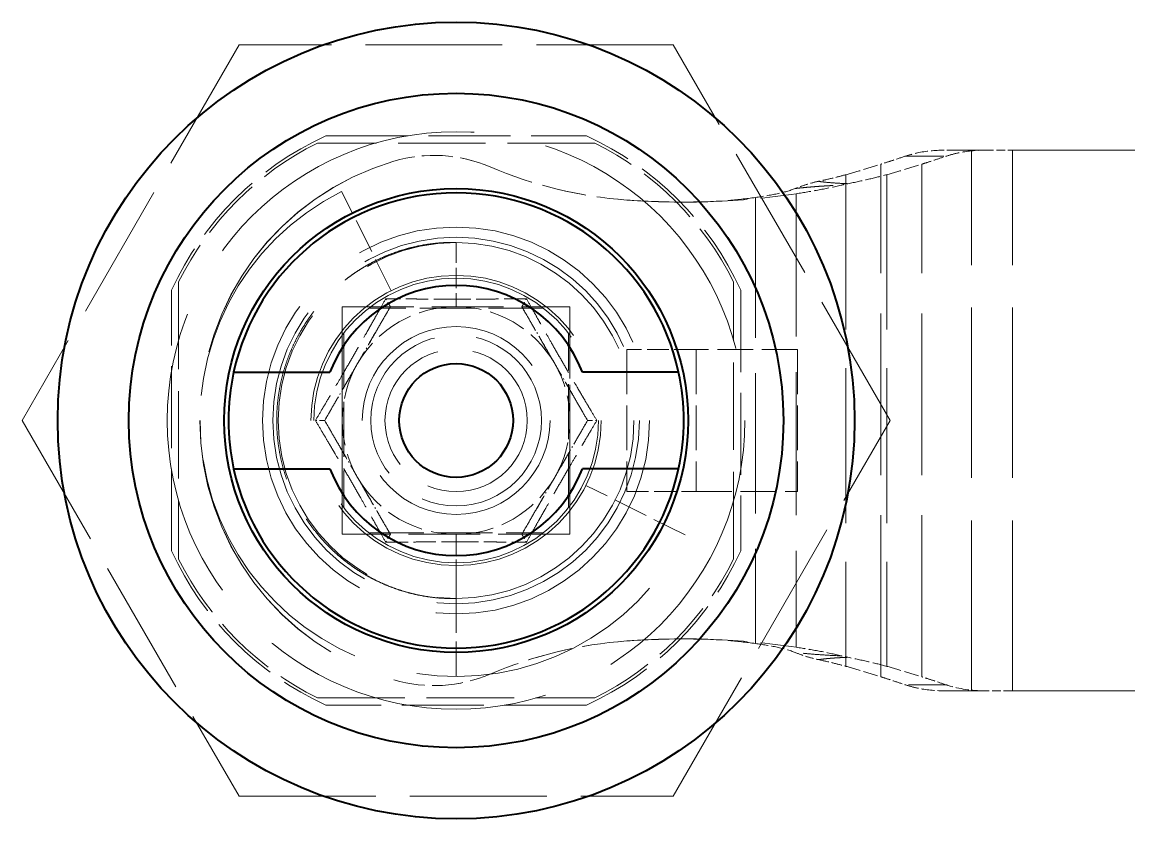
# Model space of a CAD drawing. Header units: millimetres. Extents: x 0 to 2970, y 0 to 2100.
# Drawn here: x 1537.84 to 1576.73, y 819.26 to 847.26 of the extents above; entities that cross this region are included whole.
import ezdxf

# ---------------------------------------------------------------- set-up
doc = ezdxf.new("R2010")
doc.units = ezdxf.units.MM
doc.header["$LTSCALE"] = 5
doc.linetypes.add('DASHED', pattern=[0.2067, 0.1654, -0.0413])
for name, color, linetype, lineweight in [('가려진 것(ISO)', 2, 'DASHED', 18), ('가려진 좁은 것(ISO)', 2, 'DASHED', 18), ('가시적인 것(ISO)', 3, 'Continuous', 40)]:
    doc.layers.add(name, color=color, linetype=linetype, lineweight=lineweight)

msp = doc.modelspace()

# ---------------------------------------------------------------- linework, layer by layer
at = {"layer": '가려진 것(ISO)', "ltscale": 5.809225}
for p, q in [((1545.461, 846.466), (1537.836, 833.259)), ((1560.711, 846.466), (1545.461, 846.466)), ((1568.336, 833.259), (1560.711, 846.466)), ((1537.836, 833.259), (1545.461, 820.052)), ((1560.711, 820.052), (1568.336, 833.259)), ((1545.461, 820.052), (1560.711, 820.052))]:
    msp.add_line(p, q, dxfattribs=at)
at = {"layer": '가려진 것(ISO)', "ltscale": 3.491266}
for p, q in [((1548.503, 843.259), (1557.669, 843.259)), ((1543.086, 828.676), (1543.086, 837.841)), ((1563.086, 837.841), (1563.086, 828.676)), ((1557.669, 823.259), (1548.503, 823.259))]:
    msp.add_line(p, q, dxfattribs=at)
at = {"layer": '가려진 것(ISO)', "ltscale": 3.712642}
for p, q in [((1557.959, 843.009), (1548.213, 843.009)), ((1543.336, 838.132), (1543.336, 828.386)), ((1562.836, 828.386), (1562.836, 838.132)), ((1548.213, 823.509), (1557.959, 823.509))]:
    msp.add_line(p, q, dxfattribs=at)
at = {"layer": '가려진 것(ISO)', "ltscale": 1.619001}
for p, q in [((1571.665, 842.759), (1570.23, 842.759)), ((1570.23, 823.759), (1571.665, 823.759))]:
    msp.add_line(p, q, dxfattribs=at)
at = {"layer": '가려진 것(ISO)', "ltscale": 0.370666}
for p, q in [((1571.665, 842.759), (1572.632, 842.759)), ((1572.632, 823.759), (1571.665, 823.759))]:
    msp.add_line(p, q, dxfattribs=at)
at = {"layer": '가려진 것(ISO)', "ltscale": 6.267762}
for p, q in [((1572.632, 842.759), (1589.086, 842.759)), ((1572.632, 823.759), (1589.086, 823.759))]:
    msp.add_line(p, q, dxfattribs=at)
at = {"layer": '가려진 것(ISO)', "ltscale": 1.523657}
for p, q in [((1552.314, 842.575), (1552.313, 842.575)), ((1557.086, 837.259), (1557.084, 837.259)), ((1557.086, 829.259), (1557.084, 829.259)), ((1552.314, 823.942), (1552.313, 823.942))]:
    msp.add_line(p, q, dxfattribs=at)
at = {"layer": '가려진 것(ISO)', "ltscale": 1.485563}
for p, q in [((1550.806, 837.821), (1549.062, 841.309)), ((1561.136, 829.235), (1557.648, 830.979))]:
    msp.add_line(p, q, dxfattribs=at)
at = {"layer": '가려진 것(ISO)', "ltscale": 3.047415}
for p, q in [((1549.084, 837.259), (1557.084, 837.259)), ((1549.084, 829.259), (1549.084, 837.259)), ((1549.086, 829.259), (1549.086, 837.259)), ((1557.084, 837.259), (1557.084, 829.259)), ((1557.086, 837.259), (1557.086, 829.259)), ((1557.084, 829.259), (1549.084, 829.259))]:
    msp.add_line(p, q, dxfattribs=at)
at = {"layer": '가려진 것(ISO)', "ltscale": 2.335465}
for p, q in [((1556.152, 837.209), (1550.02, 837.209)), ((1549.136, 836.324), (1549.136, 830.193)), ((1557.036, 830.193), (1557.036, 836.324)), ((1550.02, 829.309), (1556.152, 829.309))]:
    msp.add_line(p, q, dxfattribs=at)
at = {"layer": '가려진 것(ISO)', "ltscale": 1.904597}
for p, q in [((1559.084, 835.759), (1559.084, 830.759)), ((1559.084, 835.759), (1559.084, 830.759)), ((1565.084, 835.759), (1565.084, 830.759))]:
    msp.add_line(p, q, dxfattribs=at)
at = {"layer": '가려진 것(ISO)', "ltscale": 0.927462}
for p, q in [((1561.519, 835.759), (1559.084, 835.759)), ((1559.084, 830.759), (1561.519, 830.759))]:
    msp.add_line(p, q, dxfattribs=at)
at = {"layer": '가려진 것(ISO)', "ltscale": 1.512168}
for p, q in [((1565.084, 835.759), (1561.519, 835.759)), ((1561.519, 830.759), (1565.084, 830.759))]:
    msp.add_line(p, q, dxfattribs=at)
at = {"layer": '가려진 것(ISO)', "ltscale": 12.341429}
msp.add_circle((1553.086, 833.259), 10.15, dxfattribs=at)
at = {"layer": '가려진 것(ISO)', "ltscale": 13.780249}
msp.add_circle((1553.086, 833.259), 6.8, dxfattribs=at)
at = {"layer": '가려진 것(ISO)', "ltscale": 15.502779}
msp.add_circle((1553.086, 833.259), 5.1, dxfattribs=at)
at = {"layer": '가려진 것(ISO)', "ltscale": 15.198803}
msp.add_circle((1553.086, 833.259), 5, dxfattribs=at)
at = {"layer": '가려진 것(ISO)', "ltscale": 7.180437}
msp.add_circle((1553.086, 833.259), 3, dxfattribs=at)
at = {"layer": '가려진 것(ISO)', "ltscale": 5.983681}
msp.add_circle((1553.086, 833.259), 2.5, dxfattribs=at)
at = {"layer": '가려진 것(ISO)', "ltscale": 2.98089}
for start, end in [(114.62, 155.38), (24.62, 65.38), (204.62, 245.38), (294.62, 335.38)]:
    msp.add_arc((1553.086, 833.259), 11, start, end, dxfattribs=at)
at = {"layer": '가려진 것(ISO)', "ltscale": 2.673137}
for start, end in [(116.5563, 153.4437), (26.5563, 63.4437), (206.5563, 243.4437), (296.5563, 333.4437)]:
    msp.add_arc((1553.086, 833.259), 10.9, start, end, dxfattribs=at)
at = {"layer": '가려진 것(ISO)', "ltscale": 1.314632}
for centre, start, end in [((1552.313, 837.575), 66.8644, 106.4133), ((1552.314, 837.575), 66.8644, 106.4133), ((1552.313, 828.942), 253.5867, 293.1356), ((1552.314, 828.942), 253.5867, 293.1356)]:
    msp.add_arc(centre, 5, start, end, dxfattribs=at)
at = {"layer": '가려진 것(ISO)', "ltscale": 10.988095}
msp.add_arc((1553.086, 833.259), 9, 116.5563, 333.4437, dxfattribs=at)
at = {"layer": '가려진 것(ISO)', "ltscale": 1.595575}
for start, end in [(90, 150), (30, 90), (150, 210), (330, 30), (210, 270), (270, 330)]:
    msp.add_arc((1553.086, 833.259), 4, start, end, dxfattribs=at)
at = {"layer": '가려진 것(ISO)', "ltscale": 11.805653}
for centre, major_axis, start_param, end_param in [((1553.584, 833.259), (-2.684, 9.113), 0, 2.568661), ((1553.586, 833.259), (-2.684, -9.113), 3.714524, 6.283185)]:
    msp.add_ellipse(centre, major_axis=major_axis, ratio=1, start_param=start_param, end_param=end_param, dxfattribs=at)
at = {"layer": '가려진 것(ISO)', "ltscale": 1.892658}
for centre, major_axis, start_param, end_param in [((1560.171, 855.967), (0, -15), 5.879393, 6.210637), ((1560.173, 855.967), (0, -15), 5.879393, 6.210637), ((1560.171, 810.551), (0, 15), 0.072548, 0.403792), ((1560.173, 810.551), (0, 15), 0.072548, 0.403792)]:
    msp.add_ellipse(centre, major_axis=major_axis, ratio=1, start_param=start_param, end_param=end_param, dxfattribs=at)
at = {"layer": '가려진 것(ISO)', "ltscale": 0.550541}
for points, knots in [([(1570.23, 842.759), (1569.911, 842.757), (1569.593, 842.727), (1569.154, 842.633), (1569.019, 842.595), (1568.888, 842.553)], [-3.8491061, -3.8491061, -3.8491061, -3.8491061, -3.7550602, -3.7550602, -3.711436, -3.711436, -3.711436, -3.711436]), ([(1568.888, 823.965), (1569.019, 823.922), (1569.154, 823.885), (1569.593, 823.791), (1569.911, 823.76), (1570.23, 823.759)], [-2.3923171, -2.3923171, -2.3923171, -2.3923171, -2.3486929, -2.3486929, -2.2546469, -2.2546469, -2.2546469, -2.2546469])]:
    msp.add_open_spline(points, degree=3, knots=knots, dxfattribs=at)
at = {"layer": '가려진 것(ISO)', "ltscale": 0.550558}
msp.add_open_spline([(1570.324, 842.553), (1570.454, 842.595), (1570.589, 842.633), (1571.028, 842.727), (1571.347, 842.757), (1571.665, 842.759)], degree=3, knots=[3.7114921, 3.7114921, 3.7114921, 3.7114921, 3.7551182, 3.7551182, 3.8491666, 3.8491666, 3.8491666, 3.8491666], dxfattribs=at)
at = {"layer": '가려진 것(ISO)', "ltscale": 0.414511}
for points, knots in [([(1568.888, 842.553), (1568.728, 842.5), (1568.575, 842.449), (1568.429, 842.401), (1568.312, 842.363), (1568.2, 842.327), (1568.093, 842.292), (1568.066, 842.283), (1568.04, 842.275), (1568.014, 842.266)], [0, 0, 0, 0, 0.5, 0.5, 0.5, 0.901094, 0.901094, 0.901094, 1, 1, 1, 1]), ([(1568.014, 824.251), (1568.04, 824.243), (1568.066, 824.235), (1568.093, 824.226), (1568.2, 824.191), (1568.312, 824.154), (1568.429, 824.116), (1568.575, 824.068), (1568.728, 824.018), (1568.888, 823.965)], [0, 0, 0, 0, 0.09883, 0.09883, 0.09883, 0.5, 0.5, 0.5, 1, 1, 1, 1])]:
    msp.add_open_spline(points, degree=3, knots=knots, dxfattribs=at)
at = {"layer": '가려진 것(ISO)', "ltscale": 0.414449}
for points, knots in [([(1569.45, 842.266), (1569.475, 842.274), (1569.501, 842.283), (1569.527, 842.291), (1569.635, 842.326), (1569.747, 842.363), (1569.865, 842.402), (1570.01, 842.449), (1570.163, 842.5), (1570.324, 842.553)], [0, 0, 0, 0, 0.097491, 0.097491, 0.097491, 0.5, 0.5, 0.5, 1, 1, 1, 1]), ([(1570.324, 823.965), (1570.163, 824.018), (1570.01, 824.068), (1569.865, 824.116), (1569.747, 824.155), (1569.635, 824.191), (1569.527, 824.226), (1569.501, 824.235), (1569.475, 824.243), (1569.45, 824.251)], [0, 0, 0, 0, 0.5, 0.5, 0.5, 0.902506, 0.902506, 0.902506, 1, 1, 1, 1])]:
    msp.add_open_spline(points, degree=3, knots=knots, dxfattribs=at)
at = {"layer": '가려진 것(ISO)', "ltscale": 0.622728}
for points, knots in [([(1566.785, 841.898), (1566.991, 841.955), (1567.196, 842.013), (1567.606, 842.136), (1567.81, 842.2), (1568.014, 842.266)], [-0.1634886, -0.1634886, -0.1634886, -0.1634886, -0.0817448, -0.0817448, -0.000001, -0.000001, -0.000001, -0.000001]), ([(1568.22, 841.898), (1568.426, 841.955), (1568.631, 842.013), (1569.041, 842.136), (1569.246, 842.2), (1569.45, 842.266)], [-0.1634883, -0.1634883, -0.1634883, -0.1634883, -0.0817446, -0.0817446, -0.000001, -0.000001, -0.000001, -0.000001]), ([(1566.785, 824.619), (1566.991, 824.563), (1567.196, 824.504), (1567.606, 824.382), (1567.81, 824.318), (1568.014, 824.251)], [-0.1634886, -0.1634886, -0.1634886, -0.1634886, -0.0817448, -0.0817448, -0.000001, -0.000001, -0.000001, -0.000001]), ([(1568.22, 824.619), (1568.426, 824.563), (1568.631, 824.504), (1569.041, 824.382), (1569.246, 824.318), (1569.45, 824.251)], [-0.1634883, -0.1634883, -0.1634883, -0.1634883, -0.0817446, -0.0817446, -0.000001, -0.000001, -0.000001, -0.000001])]:
    msp.add_open_spline(points, degree=3, knots=knots, dxfattribs=at)
at = {"layer": '가려진 것(ISO)', "ltscale": 0.348369}
for points in [[(1565.819, 841.664), (1565.685, 841.635), (1565.55, 841.6), (1565.413, 841.558), (1565.277, 841.517), (1565.139, 841.468), (1565.001, 841.412)], [(1565.001, 825.105), (1565.139, 825.05), (1565.276, 825.001), (1565.412, 824.959), (1565.549, 824.918), (1565.685, 824.882), (1565.819, 824.854)]]:
    msp.add_open_spline(points, degree=3, knots=[0, 0, 0, 0, 0.5, 0.5, 0.5, 1, 1, 1, 1], dxfattribs=at)
at = {"layer": '가려진 것(ISO)', "ltscale": 0.44815}
msp.add_open_spline([(1566.785, 841.898), (1566.641, 841.859), (1566.489, 841.819), (1566.327, 841.78), (1566.166, 841.741), (1565.997, 841.702), (1565.819, 841.664)], degree=3, knots=[0, 0, 0, 0, 0.5, 0.5, 0.5, 1, 1, 1, 1], dxfattribs=at)
at = {"layer": '가려진 것(ISO)', "ltscale": 0.093699}
for points, knots in [([(1566.622, 841.531), (1566.66, 841.54), (1566.698, 841.549), (1566.773, 841.566), (1566.811, 841.574), (1566.849, 841.581)], [0.000001, 0.000001, 0.000001, 0.000001, 0.01231331, 0.01231331, 0.02462565, 0.02462565, 0.02462565, 0.02462565]), ([(1566.849, 824.937), (1566.811, 824.944), (1566.773, 824.952), (1566.698, 824.969), (1566.66, 824.977), (1566.622, 824.987)], [0.000001, 0.000001, 0.000001, 0.000001, 0.01231333, 0.01231333, 0.02462564, 0.02462564, 0.02462564, 0.02462564])]:
    msp.add_open_spline(points, degree=3, knots=knots, dxfattribs=at)
at = {"layer": '가려진 것(ISO)', "ltscale": 0.619866}
for points, knots in [([(1566.849, 841.581), (1567.101, 841.63), (1567.344, 841.682), (1567.803, 841.789), (1568.018, 841.843), (1568.22, 841.898)], [0.000001, 0.000001, 0.000001, 0.000001, 0.0824526, 0.0824526, 0.1628228, 0.1628228, 0.1628228, 0.1628228]), ([(1568.22, 824.619), (1568.018, 824.675), (1567.803, 824.729), (1567.344, 824.836), (1567.101, 824.887), (1566.849, 824.937)], [-0.1628228, -0.1628228, -0.1628228, -0.1628228, -0.0824639, -0.0824639, -0.000001, -0.000001, -0.000001, -0.000001])]:
    msp.add_open_spline(points, degree=3, knots=knots, dxfattribs=at)
at = {"layer": '가려진 것(ISO)', "ltscale": 2.274306}
for points in [[(1559.084, 841.006), (1560.076, 840.934), (1561.072, 840.917), (1563.062, 840.991), (1564.054, 841.083), (1565.038, 841.229)], [(1559.084, 825.511), (1560.076, 825.583), (1561.072, 825.601), (1563.062, 825.526), (1564.054, 825.435), (1565.038, 825.288)]]:
    msp.add_open_spline(points, degree=3, knots=[-0.5972877, -0.5972877, -0.5972877, -0.5972877, -0.2986556, -0.2986556, -0.0000886, -0.0000886, -0.0000886, -0.0000886], dxfattribs=at)
at = {"layer": '가려진 것(ISO)', "ltscale": 0.554343}
for points, knots in [([(1565.001, 841.412), (1564.818, 841.339), (1564.607, 841.279), (1564.121, 841.174), (1563.862, 841.132), (1563.603, 841.097)], [-0.1525717, -0.1525717, -0.1525717, -0.1525717, -0.0785768, -0.0785768, -0.000001, -0.000001, -0.000001, -0.000001]), ([(1563.603, 825.421), (1563.859, 825.386), (1564.115, 825.345), (1564.601, 825.24), (1564.816, 825.18), (1565.001, 825.105)], [0.000001, 0.000001, 0.000001, 0.000001, 0.0776517, 0.0776517, 0.1527465, 0.1527465, 0.1527465, 0.1527465])]:
    msp.add_open_spline(points, degree=3, knots=knots, dxfattribs=at)
at = {"layer": '가려진 것(ISO)', "ltscale": 0.624723}
for points, knots in [([(1565.038, 841.229), (1565.308, 841.269), (1565.577, 841.314), (1566.108, 841.414), (1566.369, 841.469), (1566.622, 841.531)], [0.0000886, 0.0000886, 0.0000886, 0.0000886, 0.0820562, 0.0820562, 0.1642332, 0.1642332, 0.1642332, 0.1642332]), ([(1566.622, 824.987), (1566.369, 825.049), (1566.109, 825.104), (1565.578, 825.204), (1565.308, 825.248), (1565.038, 825.288)], [-0.1642332, -0.1642332, -0.1642332, -0.1642332, -0.0820917, -0.0820917, -0.0000886, -0.0000886, -0.0000886, -0.0000886])]:
    msp.add_open_spline(points, degree=3, knots=knots, dxfattribs=at)
at = {"layer": '가려진 것(ISO)', "ltscale": 1.724178}
for points in [[(1559.085, 841.006), (1559.733, 840.959), (1560.429, 840.939), (1561.014, 840.935), (1561.6, 840.931), (1562.075, 840.945), (1562.626, 840.99), (1562.94, 841.016), (1563.279, 841.052), (1563.603, 841.097)], [(1559.085, 825.511), (1559.733, 825.558), (1560.429, 825.579), (1561.014, 825.583), (1561.6, 825.586), (1562.075, 825.573), (1562.626, 825.528), (1562.94, 825.502), (1563.279, 825.465), (1563.603, 825.421)]]:
    msp.add_open_spline(points, degree=3, knots=[0, 0, 0, 0, 0.38902, 0.38902, 0.38902, 0.778039, 0.778039, 0.778039, 1, 1, 1, 1], dxfattribs=at)
at = {"layer": '가려진 것(ISO)', "ltscale": 0.214018}
for points in [[(1550.777, 837.259), (1550.777, 837.259), (1550.773, 837.265), (1550.76, 837.288), (1550.749, 837.306), (1550.721, 837.355), (1550.702, 837.387), (1550.661, 837.458), (1550.639, 837.497), (1550.615, 837.539), (1550.615, 837.539), (1550.614, 837.54)], [(1555.395, 829.259), (1555.395, 829.259), (1555.399, 829.253), (1555.412, 829.229), (1555.423, 829.211), (1555.451, 829.162), (1555.47, 829.13), (1555.511, 829.059), (1555.533, 829.021), (1555.557, 828.979), (1555.557, 828.978), (1555.558, 828.977)]]:
    msp.add_open_spline(points, degree=3, knots=[0.00000725, 0.00000725, 0.00000725, 0.00000725, 0.01218299, 0.01218299, 0.02554104, 0.02554104, 0.04085924, 0.04085924, 0.05584012, 0.05584012, 0.05615141, 0.05615141, 0.05615141, 0.05615141], dxfattribs=at)
at = {"layer": '가려진 것(ISO)', "ltscale": 0.214015}
for points in [[(1555.395, 837.259), (1555.395, 837.259), (1555.399, 837.265), (1555.412, 837.288), (1555.423, 837.306), (1555.451, 837.355), (1555.47, 837.387), (1555.511, 837.458), (1555.533, 837.497), (1555.557, 837.539), (1555.557, 837.539), (1555.558, 837.54)], [(1550.777, 829.259), (1550.777, 829.259), (1550.773, 829.253), (1550.76, 829.229), (1550.749, 829.211), (1550.721, 829.162), (1550.702, 829.13), (1550.661, 829.059), (1550.639, 829.021), (1550.615, 828.979), (1550.615, 828.978), (1550.614, 828.977)]]:
    msp.add_open_spline(points, degree=3, knots=[-0.05604637, -0.05604637, -0.05604637, -0.05604637, -0.04382656, -0.04382656, -0.03041599, -0.03041599, -0.01503869, -0.01503869, 0, 0, 0.00031249, 0.00031249, 0.00031249, 0.00031249], dxfattribs=at)
at = {"layer": '가려진 것(ISO)', "ltscale": 1.76849}
for points in [[(1550.777, 837.259), (1550.698, 837.123), (1550.614, 836.978), (1550.525, 836.823), (1550.435, 836.668), (1550.34, 836.503), (1550.241, 836.332), (1550.143, 836.161), (1550.041, 835.984), (1549.937, 835.805), (1549.833, 835.625), (1549.728, 835.442), (1549.622, 835.259), (1549.516, 835.076), (1549.411, 834.893), (1549.307, 834.713), (1549.203, 834.533), (1549.101, 834.357), (1549.002, 834.186), (1548.904, 834.015), (1548.808, 833.85), (1548.719, 833.695), (1548.629, 833.54), (1548.546, 833.395), (1548.467, 833.259)], [(1557.705, 833.259), (1557.626, 833.395), (1557.543, 833.54), (1557.453, 833.695), (1557.364, 833.85), (1557.268, 834.015), (1557.17, 834.186), (1557.071, 834.357), (1556.969, 834.533), (1556.865, 834.713), (1556.761, 834.893), (1556.656, 835.076), (1556.55, 835.259), (1556.444, 835.442), (1556.339, 835.625), (1556.235, 835.805), (1556.131, 835.984), (1556.029, 836.161), (1555.931, 836.332), (1555.832, 836.503), (1555.737, 836.668), (1555.647, 836.823), (1555.558, 836.978), (1555.474, 837.123), (1555.395, 837.259)], [(1548.467, 833.259), (1548.546, 833.123), (1548.629, 832.978), (1548.719, 832.823), (1548.808, 832.668), (1548.904, 832.503), (1549.002, 832.332), (1549.101, 832.161), (1549.203, 831.984), (1549.307, 831.805), (1549.411, 831.625), (1549.516, 831.442), (1549.622, 831.259), (1549.728, 831.076), (1549.833, 830.893), (1549.937, 830.713), (1550.041, 830.533), (1550.143, 830.357), (1550.241, 830.186), (1550.34, 830.015), (1550.435, 829.85), (1550.525, 829.695), (1550.614, 829.54), (1550.698, 829.395), (1550.777, 829.259)], [(1555.395, 829.259), (1555.474, 829.395), (1555.558, 829.54), (1555.647, 829.695), (1555.737, 829.85), (1555.832, 830.015), (1555.931, 830.186), (1556.029, 830.357), (1556.131, 830.533), (1556.235, 830.713), (1556.339, 830.893), (1556.444, 831.076), (1556.55, 831.259), (1556.656, 831.442), (1556.761, 831.625), (1556.865, 831.805), (1556.969, 831.984), (1557.071, 832.161), (1557.17, 832.332), (1557.268, 832.503), (1557.364, 832.668), (1557.453, 832.823), (1557.543, 832.978), (1557.626, 833.123), (1557.705, 833.259)]]:
    msp.add_open_spline(points, degree=3, knots=[0, 0, 0, 0, 0.125, 0.125, 0.125, 0.25, 0.25, 0.25, 0.375, 0.375, 0.375, 0.5, 0.5, 0.5, 0.625, 0.625, 0.625, 0.75, 0.75, 0.75, 0.875, 0.875, 0.875, 1, 1, 1, 1], dxfattribs=at)
at = {"layer": '가려진 것(ISO)', "ltscale": 0.191893}
for points in [[(1550.777, 837.259), (1550.694, 837.115), (1550.611, 836.972), (1550.528, 836.827)], [(1555.395, 829.259), (1555.478, 829.402), (1555.561, 829.546), (1555.644, 829.69)]]:
    msp.add_open_spline(points, degree=3, dxfattribs=at)
at = {"layer": '가려진 것(ISO)', "ltscale": 0.19185}
for points in [[(1555.644, 836.828), (1555.561, 836.972), (1555.478, 837.115), (1555.395, 837.259)], [(1550.528, 829.69), (1550.611, 829.546), (1550.694, 829.402), (1550.777, 829.259)]]:
    msp.add_open_spline(points, degree=3, dxfattribs=at)
at = {"layer": '가려진 것(ISO)', "ltscale": 0.24795}
for points in [[(1550.249, 836.346), (1550.141, 836.159), (1550.033, 835.971), (1549.925, 835.783)], [(1555.923, 830.172), (1556.031, 830.359), (1556.139, 830.547), (1556.247, 830.734)]]:
    msp.add_open_spline(points, degree=3, dxfattribs=at)
at = {"layer": '가려진 것(ISO)', "ltscale": 0.248136}
for points in [[(1556.247, 835.783), (1556.139, 835.971), (1556.031, 836.159), (1555.922, 836.346)], [(1549.925, 830.734), (1550.033, 830.547), (1550.141, 830.359), (1550.249, 830.172)]]:
    msp.add_open_spline(points, degree=3, dxfattribs=at)
at = {"layer": '가려진 것(ISO)', "ltscale": 0.246295}
for points in [[(1549.318, 834.733), (1549.21, 834.546), (1549.103, 834.36), (1548.996, 834.174)], [(1556.854, 831.785), (1556.962, 831.971), (1557.069, 832.158), (1557.176, 832.344)]]:
    msp.add_open_spline(points, degree=3, dxfattribs=at)
at = {"layer": '가려진 것(ISO)', "ltscale": 0.24629}
for points in [[(1557.176, 834.174), (1557.069, 834.36), (1556.962, 834.546), (1556.854, 834.733)], [(1548.996, 832.344), (1549.103, 832.158), (1549.21, 831.971), (1549.318, 831.785)]]:
    msp.add_open_spline(points, degree=3, dxfattribs=at)
at = {"layer": '가려진 것(ISO)', "ltscale": 0.192234}
for points in [[(1548.717, 833.691), (1548.633, 833.547), (1548.55, 833.402), (1548.467, 833.259)], [(1557.705, 833.259), (1557.622, 833.402), (1557.539, 833.547), (1557.455, 833.691)], [(1548.467, 833.259), (1548.55, 833.115), (1548.633, 832.971), (1548.717, 832.827)], [(1557.455, 832.827), (1557.539, 832.971), (1557.622, 833.115), (1557.705, 833.259)]]:
    msp.add_open_spline(points, degree=3, dxfattribs=at)
at = {"layer": '가려진 것(ISO)', "ltscale": 0.214051}
for points, knots in [([(1548.467, 833.259), (1548.467, 833.259), (1548.46, 833.259), (1548.433, 833.259), (1548.412, 833.259), (1548.356, 833.259), (1548.319, 833.259), (1548.237, 833.259), (1548.192, 833.259), (1548.144, 833.259), (1548.143, 833.259), (1548.142, 833.259)], [-0.05605573, -0.05605573, -0.05605573, -0.05605573, -0.04384659, -0.04384659, -0.03041524, -0.03041524, -0.01504672, -0.01504672, 0, 0, 0.00031474, 0.00031474, 0.00031474, 0.00031474]), ([(1557.705, 833.259), (1557.705, 833.259), (1557.712, 833.259), (1557.739, 833.259), (1557.76, 833.259), (1557.816, 833.259), (1557.853, 833.259), (1557.935, 833.259), (1557.98, 833.259), (1558.028, 833.259), (1558.029, 833.259), (1558.03, 833.259)], [-0.05605578, -0.05605578, -0.05605578, -0.05605578, -0.04384905, -0.04384905, -0.03041524, -0.03041524, -0.01504672, -0.01504672, 0, 0, 0.00031474, 0.00031474, 0.00031474, 0.00031474])]:
    msp.add_open_spline(points, degree=3, knots=knots, dxfattribs=at)
at = {"layer": '가려진 것(ISO)', "ltscale": 0.448149}
msp.add_open_spline([(1565.819, 824.854), (1565.996, 824.815), (1566.166, 824.777), (1566.327, 824.737), (1566.488, 824.698), (1566.641, 824.659), (1566.785, 824.619)], degree=3, knots=[0, 0, 0, 0, 0.5, 0.5, 0.5, 1, 1, 1, 1], dxfattribs=at)
at = {"layer": '가려진 것(ISO)', "ltscale": 0.550491}
msp.add_open_spline([(1571.665, 823.759), (1571.202, 823.76), (1570.756, 823.828), (1570.355, 823.955), (1570.339, 823.96), (1570.324, 823.965)], degree=3, knots=[-2.3267533, -2.3267533, -2.3267533, -2.3267533, -2.192333, -2.192333, -2.186742, -2.186742, -2.186742, -2.186742], dxfattribs=at)
at = {"layer": '가려진 좁은 것(ISO)', "ltscale": 7.237747}
for p, q in [((1571.197, 823.759), (1571.197, 842.759)), ((1572.632, 823.759), (1572.632, 842.759))]:
    msp.add_line(p, q, dxfattribs=at)
at = {"layer": '가려진 좁은 것(ISO)', "ltscale": 1.523657}
for p, q in [((1550.902, 842.372), (1550.9, 842.372)), ((1554.279, 842.173), (1554.277, 842.173)), ((1559.084, 841.006), (1559.085, 841.006)), ((1559.084, 825.511), (1559.085, 825.511)), ((1550.902, 824.146), (1550.9, 824.146)), ((1554.279, 824.344), (1554.277, 824.344))]:
    msp.add_line(p, q, dxfattribs=at)
at = {"layer": '가려진 좁은 것(ISO)', "ltscale": 1.619016}
for p, q in [((1568.888, 842.553), (1570.324, 842.553)), ((1570.324, 823.965), (1568.888, 823.965))]:
    msp.add_line(p, q, dxfattribs=at)
at = {"layer": '가려진 좁은 것(ISO)', "ltscale": 6.862404}
msp.add_line((1568.014, 824.251), (1568.014, 842.266), dxfattribs=at)
at = {"layer": '가려진 좁은 것(ISO)', "ltscale": 6.862402}
msp.add_line((1569.45, 824.251), (1569.45, 842.266), dxfattribs=at)
at = {"layer": '가려진 좁은 것(ISO)', "ltscale": 6.582138}
msp.add_line((1566.785, 841.898), (1566.785, 824.619), dxfattribs=at)
at = {"layer": '가려진 좁은 것(ISO)', "ltscale": 6.582139}
msp.add_line((1568.22, 841.898), (1568.22, 824.619), dxfattribs=at)
at = {"layer": '가려진 좁은 것(ISO)', "ltscale": 6.072327}
msp.add_line((1565.038, 841.229), (1565.038, 825.288), dxfattribs=at)
at = {"layer": '가려진 좁은 것(ISO)', "ltscale": 5.971402}
msp.add_line((1563.603, 841.097), (1563.603, 825.421), dxfattribs=at)
at = {"layer": '가려진 좁은 것(ISO)', "ltscale": 0.857013}
for p, q in [((1553.086, 839.509), (1553.086, 837.259)), ((1553.086, 829.259), (1553.086, 827.009))]:
    msp.add_line(p, q, dxfattribs=at)
at = {"layer": '가려진 좁은 것(ISO)', "ltscale": 0.186062}
for p, q in [((1553.086, 837.522), (1553.086, 837.259)), ((1553.086, 828.996), (1553.086, 829.259))]:
    msp.add_line(p, q, dxfattribs=at)
at = {"layer": '가려진 좁은 것(ISO)', "ltscale": 3.047415}
msp.add_line((1549.086, 837.259), (1549.086, 829.259), dxfattribs=at)
at = {"layer": '가려진 좁은 것(ISO)', "ltscale": 2.283892}
msp.add_line((1549.084, 836.257), (1549.084, 830.261), dxfattribs=at)
at = {"layer": '가려진 좁은 것(ISO)', "ltscale": 0.075439}
for p, q in [((1549.084, 836.257), (1549.084, 836.257)), ((1549.084, 830.261), (1549.084, 830.261))]:
    msp.add_line(p, q, dxfattribs=at)
at = {"layer": '가려진 좁은 것(ISO)', "ltscale": 2.287177}
msp.add_line((1557.084, 830.257), (1557.084, 836.261), dxfattribs=at)
at = {"layer": '가려진 좁은 것(ISO)', "ltscale": 0.076736}
for p, q in [((1557.084, 836.261), (1557.084, 836.261)), ((1557.084, 830.257), (1557.084, 830.257))]:
    msp.add_line(p, q, dxfattribs=at)
at = {"layer": '가려진 좁은 것(ISO)', "ltscale": 1.904597}
msp.add_line((1561.519, 835.759), (1561.519, 830.759), dxfattribs=at)
at = {"layer": '가려진 좁은 것(ISO)', "ltscale": 1.485563}
msp.add_line((1553.085, 824.259), (1553.085, 828.159), dxfattribs=at)
at = {"layer": '가려진 좁은 것(ISO)', "ltscale": 13.046878}
msp.add_circle((1553.086, 833.259), 6.438, dxfattribs=at)
at = {"layer": '가려진 좁은 것(ISO)', "ltscale": 12.665669}
msp.add_circle((1553.086, 833.259), 6.25, dxfattribs=at)
at = {"layer": '가려진 좁은 것(ISO)', "ltscale": 10.03121}
msp.add_circle((1553.086, 833.259), 3.3, dxfattribs=at)
at = {"layer": '가려진 좁은 것(ISO)', "ltscale": 1.640386}
msp.add_open_spline([(1566.849, 841.581), (1566.708, 841.587), (1566.575, 841.593), (1566.451, 841.601), (1566.327, 841.609), (1566.212, 841.618), (1566.107, 841.628), (1566.001, 841.639), (1565.905, 841.651), (1565.819, 841.664)], degree=3, knots=[0, 0, 0, 0, 0.333333, 0.333333, 0.333333, 0.666667, 0.666667, 0.666667, 1, 1, 1, 1], dxfattribs=at)
at = {"layer": '가려진 좁은 것(ISO)', "ltscale": 1.624578}
msp.add_open_spline([(1565.001, 841.412), (1565.026, 841.415), (1565.052, 841.418), (1565.077, 841.42), (1565.137, 841.427), (1565.197, 841.433), (1565.259, 841.439), (1565.321, 841.445), (1565.383, 841.451), (1565.447, 841.456), (1565.465, 841.458), (1565.484, 841.459), (1565.502, 841.461), (1565.547, 841.465), (1565.592, 841.469), (1565.638, 841.472), (1565.7, 841.477), (1565.762, 841.482), (1565.825, 841.487), (1565.881, 841.491), (1565.938, 841.495), (1565.995, 841.498), (1566.013, 841.499), (1566.032, 841.501), (1566.05, 841.502), (1566.081, 841.504), (1566.113, 841.506), (1566.144, 841.507), (1566.188, 841.51), (1566.232, 841.512), (1566.276, 841.515), (1566.315, 841.517), (1566.355, 841.519), (1566.394, 841.521), (1566.429, 841.522), (1566.464, 841.524), (1566.499, 841.526), (1566.531, 841.527), (1566.562, 841.528), (1566.594, 841.53), (1566.603, 841.53), (1566.613, 841.531), (1566.622, 841.531)], degree=3, knots=[0, 0, 0, 0, 0.053286, 0.053286, 0.053286, 0.176614, 0.176614, 0.176614, 0.298337, 0.298337, 0.298337, 0.333333, 0.333333, 0.333333, 0.418282, 0.418282, 0.418282, 0.53248, 0.53248, 0.53248, 0.634159, 0.634159, 0.634159, 0.666667, 0.666667, 0.666667, 0.722342, 0.722342, 0.722342, 0.79965, 0.79965, 0.79965, 0.868113, 0.868113, 0.868113, 0.929106, 0.929106, 0.929106, 0.983675, 0.983675, 0.983675, 1, 1, 1, 1], dxfattribs=at)
at = {"layer": '가려진 좁은 것(ISO)', "ltscale": 7.529697}
msp.add_open_spline([(1553.086, 827.009), (1553.086, 827.009), (1553.086, 827.009), (1553.086, 827.009), (1553.086, 827.009), (1553.086, 827.009), (1553.086, 827.008), (1553.085, 827.008), (1553.085, 827.008), (1553.084, 827.008), (1553.084, 827.008), (1553.082, 827.007), (1553.079, 827.007), (1553.075, 827.007), (1553.072, 827.006), (1553.065, 827.006), (1553.061, 827.005), (1553.042, 827.004), (1553.028, 827.004), (1552.998, 827.003), (1552.983, 827.003), (1552.937, 827.002), (1552.905, 827.002), (1552.811, 827.003), (1552.749, 827.005), (1552.598, 827.012), (1552.5, 827.019), (1552.3, 827.038), (1552.198, 827.051), (1551.994, 827.081), (1551.893, 827.099), (1551.696, 827.138), (1551.6, 827.16), (1551.426, 827.204), (1551.343, 827.227), (1551.173, 827.277), (1551.087, 827.304), (1550.915, 827.363), (1550.829, 827.395), (1550.657, 827.463), (1550.571, 827.499), (1550.402, 827.575), (1550.318, 827.614), (1550.153, 827.697), (1550.071, 827.74), (1549.912, 827.829), (1549.835, 827.875), (1549.684, 827.967), (1549.611, 828.015), (1549.485, 828.1), (1549.428, 828.14), (1549.314, 828.223), (1549.256, 828.266), (1549.142, 828.355), (1549.085, 828.401), (1548.972, 828.495), (1548.916, 828.544), (1548.805, 828.643), (1548.751, 828.693), (1548.645, 828.796), (1548.593, 828.848), (1548.493, 828.952), (1548.444, 829.004), (1548.349, 829.109), (1548.304, 829.161), (1548.196, 829.289), (1548.131, 829.37), (1548.002, 829.539), (1547.938, 829.628), (1547.815, 829.807), (1547.756, 829.899), (1547.645, 830.081), (1547.593, 830.171), (1547.487, 830.366), (1547.43, 830.479), (1547.321, 830.711), (1547.269, 830.83), (1547.173, 831.074), (1547.128, 831.199), (1547.046, 831.452), (1547.009, 831.581), (1546.943, 831.84), (1546.914, 831.971), (1546.865, 832.233), (1546.844, 832.364), (1546.812, 832.624), (1546.801, 832.754), (1546.785, 833.009), (1546.782, 833.135), (1546.782, 833.259), (1546.782, 833.382), (1546.785, 833.508), (1546.801, 833.764), (1546.812, 833.893), (1546.844, 834.154), (1546.865, 834.285), (1546.914, 834.547), (1546.943, 834.677), (1547.009, 834.937), (1547.046, 835.065), (1547.128, 835.319), (1547.173, 835.443), (1547.269, 835.688), (1547.321, 835.807), (1547.43, 836.039), (1547.487, 836.151), (1547.593, 836.347), (1547.645, 836.437), (1547.756, 836.619), (1547.815, 836.71), (1547.938, 836.89), (1548.002, 836.978), (1548.131, 837.148), (1548.196, 837.229), (1548.304, 837.356), (1548.349, 837.409), (1548.444, 837.513), (1548.493, 837.566), (1548.593, 837.67), (1548.645, 837.722), (1548.751, 837.824), (1548.805, 837.875), (1548.916, 837.974), (1548.972, 838.022), (1549.085, 838.117), (1549.142, 838.163), (1549.256, 838.252), (1549.314, 838.295), (1549.428, 838.378), (1549.485, 838.417), (1549.611, 838.503), (1549.684, 838.55), (1549.835, 838.643), (1549.912, 838.689), (1550.071, 838.777), (1550.153, 838.82), (1550.318, 838.903), (1550.402, 838.943), (1550.571, 839.019), (1550.657, 839.055), (1550.829, 839.123), (1550.915, 839.154), (1551.087, 839.213), (1551.173, 839.241), (1551.343, 839.291), (1551.426, 839.314), (1551.6, 839.357), (1551.696, 839.379), (1551.893, 839.419), (1551.994, 839.437), (1552.198, 839.467), (1552.3, 839.479), (1552.5, 839.499), (1552.598, 839.506), (1552.749, 839.513), (1552.811, 839.515), (1552.905, 839.515), (1552.937, 839.516), (1552.983, 839.515), (1552.998, 839.515), (1553.028, 839.514), (1553.042, 839.513), (1553.061, 839.512), (1553.065, 839.512), (1553.072, 839.511), (1553.075, 839.511), (1553.079, 839.511), (1553.082, 839.51), (1553.084, 839.51), (1553.084, 839.51), (1553.085, 839.509), (1553.085, 839.509), (1553.086, 839.509), (1553.086, 839.509), (1553.086, 839.509), (1553.086, 839.509), (1553.086, 839.509), (1553.086, 839.509), (1553.086, 839.509)], degree=3, knots=[2.768258, 2.768258, 2.768258, 2.768258, 2.768265, 2.768265, 2.768274, 2.768274, 2.768302, 2.768302, 2.768405, 2.768405, 2.768508, 2.768508, 2.769149, 2.769149, 2.76979, 2.76979, 2.771071, 2.771071, 2.775352, 2.775352, 2.779632, 2.779632, 2.788192, 2.788192, 2.805313, 2.805313, 2.833424, 2.833424, 2.861534, 2.861534, 2.889644, 2.889644, 2.917755, 2.917755, 2.943259, 2.943259, 2.968763, 2.968763, 2.994267, 2.994267, 3.019771, 3.019771, 3.045274, 3.045274, 3.070778, 3.070778, 3.096282, 3.096282, 3.121786, 3.121786, 3.142083, 3.142083, 3.16238, 3.16238, 3.182676, 3.182676, 3.202973, 3.202973, 3.223269, 3.223269, 3.243566, 3.243566, 3.263863, 3.263863, 3.284159, 3.284159, 3.313923, 3.313923, 3.343687, 3.343687, 3.37345, 3.37345, 3.403214, 3.403214, 3.440216, 3.440216, 3.477218, 3.477218, 3.514221, 3.514221, 3.551223, 3.551223, 3.588225, 3.588225, 3.625228, 3.625228, 3.66223, 3.66223, 3.699232, 3.699232, 3.699232, 3.736235, 3.736235, 3.773237, 3.773237, 3.810239, 3.810239, 3.847241, 3.847241, 3.884244, 3.884244, 3.921246, 3.921246, 3.958248, 3.958248, 3.995251, 3.995251, 4.025014, 4.025014, 4.054778, 4.054778, 4.084542, 4.084542, 4.114305, 4.114305, 4.134602, 4.134602, 4.154899, 4.154899, 4.175195, 4.175195, 4.195492, 4.195492, 4.215788, 4.215788, 4.236085, 4.236085, 4.256382, 4.256382, 4.276678, 4.276678, 4.302182, 4.302182, 4.327686, 4.327686, 4.35319, 4.35319, 4.378694, 4.378694, 4.404198, 4.404198, 4.429702, 4.429702, 4.455206, 4.455206, 4.48071, 4.48071, 4.50882, 4.50882, 4.536931, 4.536931, 4.565041, 4.565041, 4.593151, 4.593151, 4.610272, 4.610272, 4.618833, 4.618833, 4.623113, 4.623113, 4.627393, 4.627393, 4.628675, 4.628675, 4.629316, 4.629316, 4.629957, 4.629957, 4.63006, 4.63006, 4.630163, 4.630163, 4.630191, 4.630191, 4.630199, 4.630199, 4.630206, 4.630206, 4.630206, 4.630206], dxfattribs=at)
at = {"layer": '가려진 좁은 것(ISO)', "ltscale": 1.895435}
for points, knots in [([(1550.614, 837.54), (1550.549, 837.424), (1550.479, 837.299), (1550.403, 837.166), (1550.389, 837.14), (1550.374, 837.113), (1550.359, 837.086), (1550.306, 836.992), (1550.25, 836.893), (1550.192, 836.791), (1550.15, 836.716), (1550.106, 836.639), (1550.062, 836.56), (1550.024, 836.493), (1549.986, 836.425), (1549.946, 836.356), (1549.878, 836.235), (1549.808, 836.112), (1549.736, 835.987), (1549.717, 835.952), (1549.697, 835.917), (1549.677, 835.883), (1549.584, 835.72), (1549.489, 835.555), (1549.394, 835.39), (1549.299, 835.226), (1549.203, 835.061), (1549.109, 834.899), (1549.089, 834.865), (1549.069, 834.83), (1549.049, 834.796), (1548.976, 834.671), (1548.904, 834.549), (1548.834, 834.429), (1548.794, 834.361), (1548.754, 834.293), (1548.715, 834.227), (1548.669, 834.149), (1548.624, 834.073), (1548.58, 833.999), (1548.521, 833.898), (1548.463, 833.8), (1548.408, 833.707), (1548.392, 833.68), (1548.377, 833.654), (1548.361, 833.628), (1548.283, 833.497), (1548.21, 833.374), (1548.142, 833.259)], [0.0000023, 0.0000023, 0.0000023, 0.0000023, 0.1046048, 0.1046048, 0.1046048, 0.125, 0.125, 0.125, 0.1970895, 0.1970895, 0.1970895, 0.25, 0.25, 0.25, 0.2954302, 0.2954302, 0.2954302, 0.375, 0.375, 0.375, 0.3970415, 0.3970415, 0.3970415, 0.5, 0.5, 0.5, 0.6029585, 0.6029585, 0.6029585, 0.625, 0.625, 0.625, 0.7045698, 0.7045698, 0.7045698, 0.75, 0.75, 0.75, 0.8029105, 0.8029105, 0.8029105, 0.875, 0.875, 0.875, 0.8953952, 0.8953952, 0.8953952, 0.9999975, 0.9999975, 0.9999975, 0.9999975]), ([(1558.03, 833.259), (1557.962, 833.374), (1557.889, 833.497), (1557.811, 833.628), (1557.795, 833.654), (1557.78, 833.68), (1557.764, 833.707), (1557.709, 833.8), (1557.651, 833.898), (1557.592, 833.999), (1557.548, 834.073), (1557.503, 834.149), (1557.457, 834.227), (1557.418, 834.293), (1557.378, 834.361), (1557.338, 834.429), (1557.268, 834.549), (1557.196, 834.671), (1557.123, 834.796), (1557.103, 834.83), (1557.083, 834.865), (1557.063, 834.899), (1556.969, 835.061), (1556.873, 835.226), (1556.778, 835.39), (1556.683, 835.555), (1556.588, 835.72), (1556.495, 835.883), (1556.475, 835.917), (1556.455, 835.952), (1556.436, 835.987), (1556.364, 836.112), (1556.294, 836.235), (1556.226, 836.356), (1556.186, 836.425), (1556.148, 836.493), (1556.11, 836.56), (1556.066, 836.639), (1556.022, 836.716), (1555.98, 836.791), (1555.922, 836.893), (1555.866, 836.992), (1555.813, 837.086), (1555.798, 837.113), (1555.783, 837.14), (1555.768, 837.166), (1555.693, 837.299), (1555.623, 837.424), (1555.558, 837.54)], [0.0000025, 0.0000025, 0.0000025, 0.0000025, 0.1046048, 0.1046048, 0.1046048, 0.125, 0.125, 0.125, 0.1970895, 0.1970895, 0.1970895, 0.25, 0.25, 0.25, 0.2954302, 0.2954302, 0.2954302, 0.375, 0.375, 0.375, 0.3970415, 0.3970415, 0.3970415, 0.5, 0.5, 0.5, 0.6029585, 0.6029585, 0.6029585, 0.625, 0.625, 0.625, 0.7045698, 0.7045698, 0.7045698, 0.75, 0.75, 0.75, 0.8029105, 0.8029105, 0.8029105, 0.875, 0.875, 0.875, 0.8953952, 0.8953952, 0.8953952, 0.9999977, 0.9999977, 0.9999977, 0.9999977]), ([(1548.142, 833.259), (1548.21, 833.144), (1548.283, 833.021), (1548.361, 832.889), (1548.377, 832.863), (1548.392, 832.837), (1548.408, 832.811), (1548.463, 832.718), (1548.521, 832.62), (1548.58, 832.519), (1548.624, 832.444), (1548.669, 832.368), (1548.715, 832.291), (1548.754, 832.224), (1548.794, 832.157), (1548.834, 832.088), (1548.904, 831.969), (1548.976, 831.846), (1549.049, 831.722), (1549.069, 831.687), (1549.089, 831.653), (1549.109, 831.618), (1549.203, 831.456), (1549.299, 831.292), (1549.394, 831.127), (1549.489, 830.963), (1549.584, 830.798), (1549.677, 830.635), (1549.697, 830.6), (1549.717, 830.565), (1549.736, 830.531), (1549.808, 830.406), (1549.878, 830.282), (1549.946, 830.161), (1549.986, 830.092), (1550.024, 830.024), (1550.062, 829.957), (1550.106, 829.879), (1550.15, 829.802), (1550.192, 829.727), (1550.25, 829.625), (1550.306, 829.526), (1550.359, 829.431), (1550.374, 829.404), (1550.389, 829.378), (1550.403, 829.352), (1550.479, 829.218), (1550.549, 829.094), (1550.614, 828.977)], [0.0000025, 0.0000025, 0.0000025, 0.0000025, 0.1046048, 0.1046048, 0.1046048, 0.125, 0.125, 0.125, 0.1970895, 0.1970895, 0.1970895, 0.25, 0.25, 0.25, 0.2954302, 0.2954302, 0.2954302, 0.375, 0.375, 0.375, 0.3970415, 0.3970415, 0.3970415, 0.5, 0.5, 0.5, 0.6029585, 0.6029585, 0.6029585, 0.625, 0.625, 0.625, 0.7045698, 0.7045698, 0.7045698, 0.75, 0.75, 0.75, 0.8029105, 0.8029105, 0.8029105, 0.875, 0.875, 0.875, 0.8953952, 0.8953952, 0.8953952, 0.9999977, 0.9999977, 0.9999977, 0.9999977]), ([(1555.558, 828.977), (1555.623, 829.094), (1555.693, 829.218), (1555.768, 829.352), (1555.783, 829.378), (1555.798, 829.404), (1555.813, 829.431), (1555.866, 829.526), (1555.922, 829.625), (1555.98, 829.727), (1556.022, 829.802), (1556.066, 829.879), (1556.11, 829.957), (1556.148, 830.024), (1556.186, 830.092), (1556.226, 830.161), (1556.294, 830.282), (1556.364, 830.406), (1556.436, 830.531), (1556.455, 830.565), (1556.475, 830.6), (1556.495, 830.635), (1556.588, 830.798), (1556.683, 830.963), (1556.778, 831.127), (1556.873, 831.292), (1556.969, 831.456), (1557.063, 831.618), (1557.083, 831.653), (1557.103, 831.687), (1557.123, 831.722), (1557.196, 831.846), (1557.268, 831.969), (1557.338, 832.088), (1557.378, 832.157), (1557.418, 832.224), (1557.457, 832.291), (1557.503, 832.368), (1557.548, 832.444), (1557.592, 832.519), (1557.651, 832.62), (1557.709, 832.718), (1557.764, 832.811), (1557.78, 832.837), (1557.795, 832.863), (1557.811, 832.889), (1557.889, 833.021), (1557.962, 833.144), (1558.03, 833.259)], [0.0000023, 0.0000023, 0.0000023, 0.0000023, 0.1046048, 0.1046048, 0.1046048, 0.125, 0.125, 0.125, 0.1970895, 0.1970895, 0.1970895, 0.25, 0.25, 0.25, 0.2954302, 0.2954302, 0.2954302, 0.375, 0.375, 0.375, 0.3970415, 0.3970415, 0.3970415, 0.5, 0.5, 0.5, 0.6029585, 0.6029585, 0.6029585, 0.625, 0.625, 0.625, 0.7045698, 0.7045698, 0.7045698, 0.75, 0.75, 0.75, 0.8029105, 0.8029105, 0.8029105, 0.875, 0.875, 0.875, 0.8953952, 0.8953952, 0.8953952, 0.9999975, 0.9999975, 0.9999975, 0.9999975])]:
    msp.add_open_spline(points, degree=3, knots=knots, dxfattribs=at)
at = {"layer": '가려진 좁은 것(ISO)', "ltscale": 0.947667}
for points, knots in [([(1553.086, 837.522), (1552.924, 837.522), (1552.763, 837.522), (1552.599, 837.523), (1552.559, 837.523), (1552.519, 837.523), (1552.479, 837.523), (1552.353, 837.524), (1552.225, 837.525), (1552.096, 837.526), (1552.015, 837.526), (1551.933, 837.527), (1551.851, 837.527), (1551.764, 837.528), (1551.678, 837.529), (1551.591, 837.53), (1551.467, 837.531), (1551.344, 837.532), (1551.223, 837.533), (1551.182, 837.534), (1551.142, 837.534), (1551.102, 837.535), (1550.937, 837.537), (1550.775, 837.538), (1550.614, 837.54)], [0, 0, 0, 0, 0.20095, 0.20095, 0.20095, 0.25, 0.25, 0.25, 0.4033309, 0.4033309, 0.4033309, 0.5, 0.5, 0.5, 0.6029244, 0.6029244, 0.6029244, 0.75, 0.75, 0.75, 0.7988985, 0.7988985, 0.7988985, 0.9999947, 0.9999947, 0.9999947, 0.9999947]), ([(1555.558, 837.54), (1555.395, 837.538), (1555.231, 837.536), (1555.066, 837.535), (1555.025, 837.534), (1554.984, 837.534), (1554.943, 837.533), (1554.821, 837.532), (1554.697, 837.531), (1554.573, 837.53), (1554.487, 837.529), (1554.4, 837.528), (1554.314, 837.527), (1554.232, 837.527), (1554.15, 837.526), (1554.069, 837.525), (1553.941, 837.525), (1553.814, 837.524), (1553.689, 837.523), (1553.648, 837.523), (1553.608, 837.523), (1553.568, 837.523), (1553.406, 837.522), (1553.247, 837.522), (1553.086, 837.522)], [0.0000053, 0.0000053, 0.0000053, 0.0000053, 0.2005229, 0.2005229, 0.2005229, 0.25, 0.25, 0.25, 0.3973402, 0.3973402, 0.3973402, 0.5, 0.5, 0.5, 0.5971774, 0.5971774, 0.5971774, 0.75, 0.75, 0.75, 0.7993872, 0.7993872, 0.7993872, 1, 1, 1, 1]), ([(1550.614, 828.977), (1550.777, 828.979), (1550.941, 828.981), (1551.106, 828.983), (1551.147, 828.983), (1551.188, 828.984), (1551.229, 828.984), (1551.351, 828.986), (1551.475, 828.987), (1551.599, 828.988), (1551.685, 828.989), (1551.772, 828.99), (1551.858, 828.99), (1551.94, 828.991), (1552.022, 828.992), (1552.103, 828.992), (1552.231, 828.993), (1552.358, 828.994), (1552.483, 828.994), (1552.523, 828.994), (1552.564, 828.995), (1552.604, 828.995), (1552.766, 828.995), (1552.925, 828.996), (1553.086, 828.996)], [0.0000053, 0.0000053, 0.0000053, 0.0000053, 0.2005229, 0.2005229, 0.2005229, 0.25, 0.25, 0.25, 0.3973402, 0.3973402, 0.3973402, 0.5, 0.5, 0.5, 0.5971774, 0.5971774, 0.5971774, 0.75, 0.75, 0.75, 0.7993872, 0.7993872, 0.7993872, 1, 1, 1, 1]), ([(1553.086, 828.996), (1553.248, 828.996), (1553.409, 828.995), (1553.573, 828.995), (1553.613, 828.995), (1553.653, 828.994), (1553.693, 828.994), (1553.819, 828.994), (1553.947, 828.993), (1554.076, 828.992), (1554.157, 828.991), (1554.239, 828.991), (1554.321, 828.99), (1554.408, 828.99), (1554.494, 828.989), (1554.581, 828.988), (1554.705, 828.987), (1554.828, 828.985), (1554.949, 828.984), (1554.99, 828.984), (1555.03, 828.983), (1555.07, 828.983), (1555.235, 828.981), (1555.397, 828.979), (1555.558, 828.977)], [0, 0, 0, 0, 0.20095, 0.20095, 0.20095, 0.25, 0.25, 0.25, 0.4033309, 0.4033309, 0.4033309, 0.5, 0.5, 0.5, 0.6029244, 0.6029244, 0.6029244, 0.75, 0.75, 0.75, 0.7988985, 0.7988985, 0.7988985, 0.9999947, 0.9999947, 0.9999947, 0.9999947])]:
    msp.add_open_spline(points, degree=3, knots=knots, dxfattribs=at)
at = {"layer": '가려진 좁은 것(ISO)', "ltscale": 0.000566607}
msp.add_open_spline([(1557.198, 825.253), (1557.198, 825.253), (1557.198, 825.253), (1557.198, 825.253)], degree=3, dxfattribs=at)
at = {"layer": '가려진 좁은 것(ISO)', "ltscale": 1.624577}
msp.add_open_spline([(1566.622, 824.987), (1566.429, 824.995), (1566.238, 825.004), (1566.05, 825.016), (1565.862, 825.028), (1565.678, 825.041), (1565.502, 825.057), (1565.326, 825.072), (1565.158, 825.088), (1565.001, 825.105)], degree=3, knots=[0, 0, 0, 0, 0.333333, 0.333333, 0.333333, 0.666667, 0.666667, 0.666667, 1, 1, 1, 1], dxfattribs=at)
at = {"layer": '가려진 좁은 것(ISO)', "ltscale": 1.640387}
msp.add_open_spline([(1565.819, 824.854), (1565.841, 824.857), (1565.863, 824.86), (1565.886, 824.863), (1565.929, 824.869), (1565.973, 824.875), (1566.019, 824.88), (1566.048, 824.883), (1566.077, 824.886), (1566.106, 824.889), (1566.119, 824.891), (1566.132, 824.892), (1566.146, 824.893), (1566.184, 824.897), (1566.224, 824.9), (1566.264, 824.903), (1566.301, 824.906), (1566.338, 824.909), (1566.376, 824.912), (1566.401, 824.913), (1566.426, 824.915), (1566.451, 824.917), (1566.461, 824.917), (1566.47, 824.918), (1566.479, 824.918), (1566.511, 824.92), (1566.543, 824.922), (1566.576, 824.924), (1566.605, 824.925), (1566.634, 824.927), (1566.665, 824.928), (1566.692, 824.93), (1566.719, 824.931), (1566.747, 824.932), (1566.772, 824.933), (1566.797, 824.935), (1566.822, 824.936), (1566.831, 824.936), (1566.84, 824.936), (1566.849, 824.937)], degree=3, knots=[0, 0, 0, 0, 0.084454, 0.084454, 0.084454, 0.239285, 0.239285, 0.239285, 0.333333, 0.333333, 0.333333, 0.374363, 0.374363, 0.374363, 0.492922, 0.492922, 0.492922, 0.598055, 0.598055, 0.598055, 0.666667, 0.666667, 0.666667, 0.691717, 0.691717, 0.691717, 0.775493, 0.775493, 0.775493, 0.850571, 0.850571, 0.850571, 0.918052, 0.918052, 0.918052, 0.978963, 0.978963, 0.978963, 1, 1, 1, 1], dxfattribs=at)
at = {"layer": '가시적인 것(ISO)'}
for p, q in [((1545.269, 834.959), (1548.651, 834.959)), ((1560.903, 834.959), (1557.521, 834.959)), ((1545.269, 831.559), (1548.651, 831.559)), ((1560.903, 831.559), (1557.521, 831.559))]:
    msp.add_line(p, q, dxfattribs=at)
for radius in [14, 11.5, 8.15, 2]:
    msp.add_circle((1553.086, 833.259), radius, dxfattribs=at)
for radius, start, end in [(8, 12.2689, 167.7311), (4.75, 20.971, 159.029), (8, 167.7311, 192.2689), (8, 347.7311, 12.2689), (8, 192.2689, 347.7311), (4.75, 200.971, 339.029)]:
    msp.add_arc((1553.086, 833.259), radius, start, end, dxfattribs=at)

doc.saveas('drawing.dxf')
